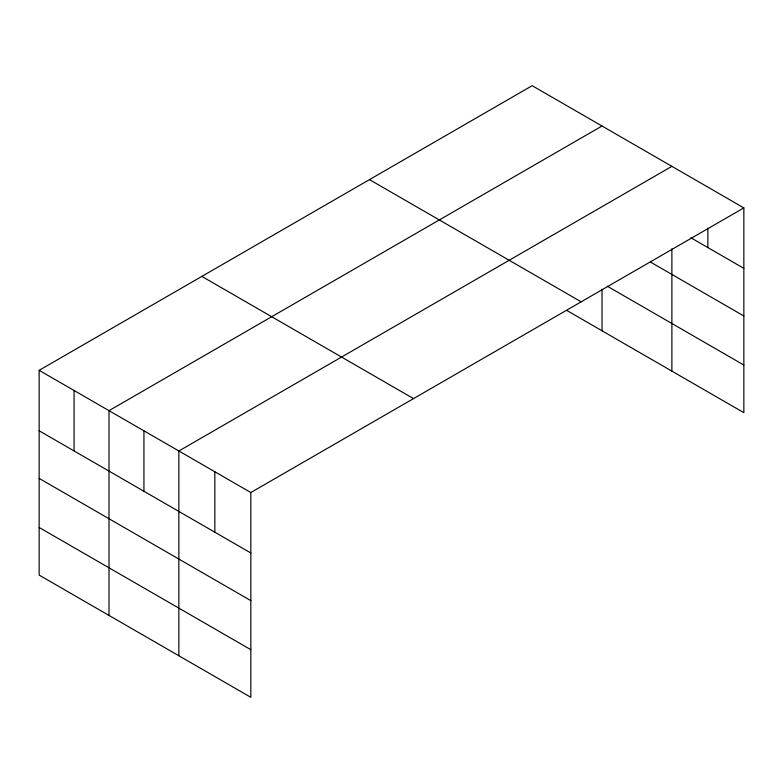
<?xml version="1.0" encoding="UTF-8"?>
<svg xmlns="http://www.w3.org/2000/svg" width="783" height="783" viewBox="0 0 783 783"><rect width="100%" height="100%" fill="white"/><g stroke="black" fill="none" stroke-linecap="round" stroke-linejoin="round"><path stroke-width="1.17" d="M743.85 207.896L532.166 85.69L39.15 370.33L39.15 575.104L250.834 697.31L250.834 492.536L743.85 207.896L743.85 412.67L567.098 310.626M671.883 248.779L671.883 371.122M602.019 126.014L109.003 410.654L109.003 615.428M671.883 166.348L178.857 450.988L178.857 655.763M690.929 237.797L743.85 268.344M650.712 262.197L743.85 315.98M607.314 286.216L743.85 365.044M369.468 179.62L581.152 301.827M201.848 276.399L413.532 398.606M39.15 370.33L250.834 492.536M39.15 430.777L250.834 552.984M39.15 478.403L250.834 600.62M39.15 527.478L250.834 649.684M707.861 228.225L707.861 247.575M602.019 289.27L602.019 330.788M214.845 471.767L214.845 532.215M143.935 430.826L143.935 491.274M74.082 390.492L74.082 450.939"/></g></svg>
